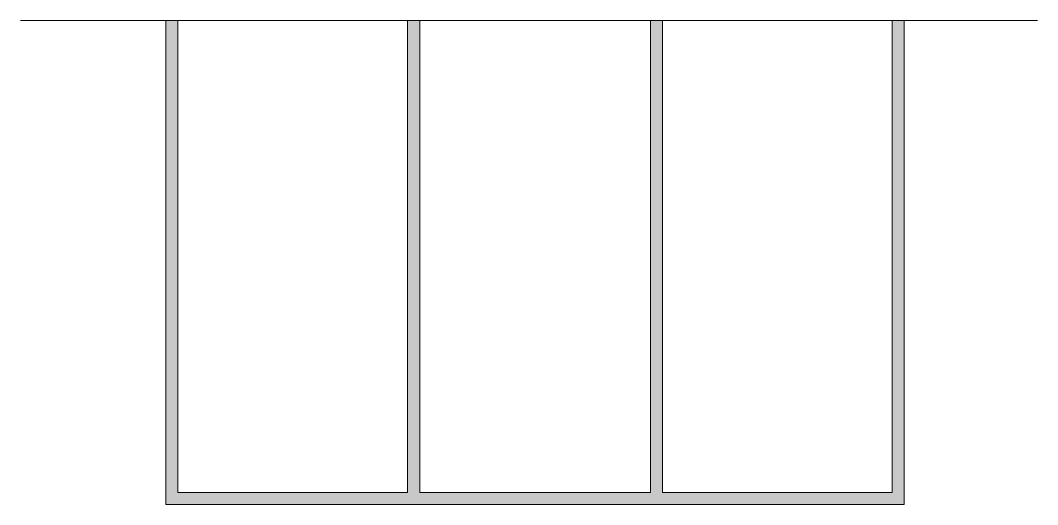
# Model space of a CAD drawing. Header units: metres. Extents: x 7 to 387, y 54 to 234.
import ezdxf

# ---------------------------------------------------------------- set-up
doc = ezdxf.new("R2010")
doc.units = ezdxf.units.M
doc.layers.add('FILL_WHITE_FFFFFF', color=7, linetype='Continuous', true_color=0xffffff)
doc.layers.add('STROKE_WHITE_FFFFFF', color=7, linetype='Continuous', true_color=0xffffff)

msp = doc.modelspace()

# ---------------------------------------------------------------- hatches: boundary and pattern name
at = {"layer": 'FILL_WHITE_FFFFFF', "true_color": 0xffffff}
h = msp.add_hatch(color=7, dxfattribs=at)
h.dxf.hatch_style = 1
h.paths.add_polyline_path([(65.85, 58.05), (151.65, 58.05), (151.65, 234.45), (156.15, 234.45), (156.15, 58.05), (242.25, 58.05), (242.25, 234.45), (246.75, 234.45), (246.75, 58.05), (332.55, 58.05), (332.55, 234.45), (337.05, 234.45), (337.05, 53.55), (61.35, 53.55), (61.35, 234.45), (65.85, 234.45), (65.85, 58.05)])

# ---------------------------------------------------------------- linework, layer by layer
at = {"layer": 'FILL_WHITE_FFFFFF', "lineweight": 0, "true_color": 0xffffff}
msp.add_lwpolyline([(65.85, 58.05), (151.65, 58.05), (151.65, 234.45), (156.15, 234.45), (156.15, 58.05), (242.25, 58.05), (242.25, 234.45), (246.75, 234.45), (246.75, 58.05), (332.55, 58.05), (332.55, 234.45), (337.05, 234.45), (337.05, 53.55), (61.35, 53.55), (61.35, 234.45), (65.85, 234.45)], close=True, dxfattribs=at)
at = {"layer": 'STROKE_WHITE_FFFFFF', "lineweight": 0, "true_color": 0xffffff}
msp.add_lwpolyline([(7.05, 234.45), (386.85, 234.45)], dxfattribs=at)

doc.saveas('drawing.dxf')
